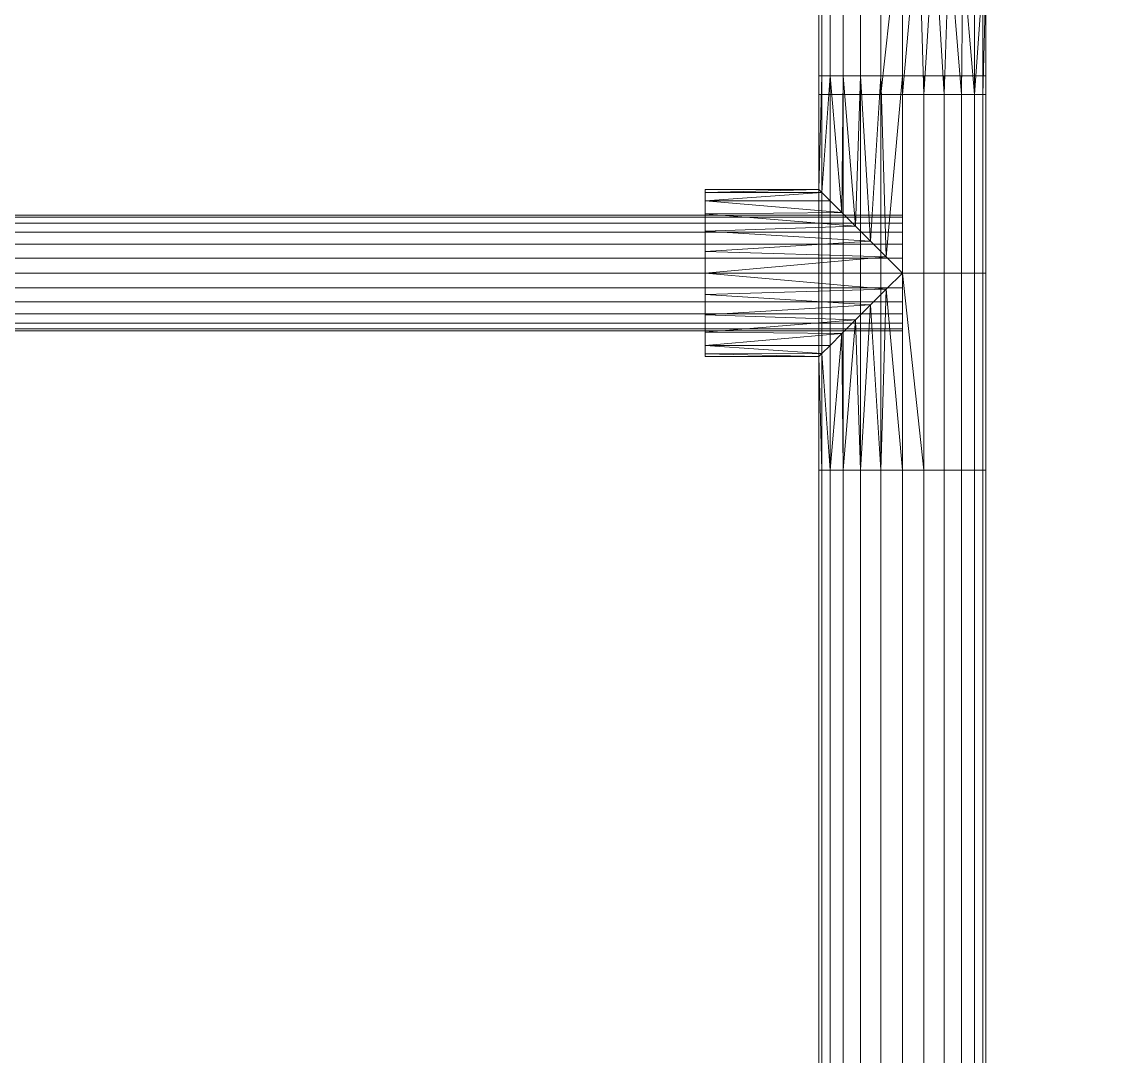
# Model space of a CAD drawing. Header units: inches. Extents: x -3326 to -59, y 8 to 1043.
# Drawn here: x -2759.53 to -2747.26, y 457.45 to 469.22 of the extents above; entities that cross this region are included whole.
import ezdxf

# ---------------------------------------------------------------- set-up
doc = ezdxf.new("R2010")
doc.units = ezdxf.units.IN
doc.header["$MEASUREMENT"] = 0
doc.layers.add('F-SPRN', color=10, linetype='Continuous', lineweight=9)
doc.layers.add('P-PIPE', color=10, linetype='Continuous', lineweight=9)

# ---------------------------------------------------------------- blocks, each defined once
blk = doc.blocks.new('Tee - Welded - Generic - Standard-1125979-05 - Fourth Level')
at = {"layer": 'P-PIPE'}
mesh = blk.add_polyface(dxfattribs=at)
corners = [(-2.244, -0.951), (-2.244, -0.918, 0.246), (-2.244, -0.823, 0.475), (-2.244, -0.672, 0.672), (-2.244, -0.475, 0.823), (-2.244, -0.246, 0.918), (-2.244, 0, 0.951), (-2.244, 0.246, 0.918), (-2.244, 0.475, 0.823), (-2.244, 0.672, 0.672), (-2.244, 0.823, 0.475), (-2.244, 0.918, 0.246), (-2.244, 0.951), (-2.244, 0.918, -0.246), (-2.244, 0.823, -0.475), (-2.244, 0.672, -0.672), (-2.244, 0.475, -0.823), (-2.244, 0.246, -0.918), (-2.244, 0, -0.951), (-2.244, -0.246, -0.918), (-2.244, -0.475, -0.823), (-2.244, -0.672, -0.672), (-2.244, -0.823, -0.475), (-2.244, -0.918, -0.246)]
mesh.append_faces([[corners[k] for k in face] for face in [(10, 0, 7, 9)]], dxfattribs={"vtx0": -1, "vtx1": -1, "vtx2": -1})
mesh.append_faces([[corners[k] for k in face] for face in [(13, 21, 0, 10)]], dxfattribs={"vtx0": -1, "vtx1": -1, "vtx2": -1, "vtx3": -1})
mesh.append_faces([[corners[k] for k in face] for face in [(13, 16, 20, 21), (5, 7, 0, 1)]], dxfattribs={"vtx0": -1, "vtx1": -1, "vtx3": -1})
mesh.append_faces([[corners[k] for k in face] for face in [(4, 5, 3)]], dxfattribs={"vtx1": -1})
mesh.append_faces([[corners[k] for k in face] for face in [(18, 19, 20), (22, 23, 0, 21), (7, 8, 9), (5, 6, 7)]], dxfattribs={"vtx2": -1})
mesh.append_faces([[corners[k] for k in face] for face in [(16, 17, 18, 20), (1, 2, 3, 5)]], dxfattribs={"vtx2": -1, "vtx3": -1})
mesh.append_faces([[corners[k] for k in face] for face in [(13, 14, 15, 16), (10, 11, 12, 13)]], dxfattribs={"vtx3": -1})
mesh = blk.add_polyface(dxfattribs=at)
corners = [(-2.244, 0.951), (-2.244, 0.918, 0.246), (-2.244, 0.823, 0.475), (-2.244, 0.672, 0.672), (-2.244, 0.475, 0.823), (-2.244, 0.246, 0.918), (-2.244, 0, 0.951), (-2.244, -0.246, 0.918), (-2.244, -0.475, 0.823), (-2.244, -0.672, 0.672), (-2.244, -0.823, 0.475), (-2.244, -0.918, 0.246), (-2.244, -0.951), (-0.951, -0.951), (-0.916, -0.916, 0.254), (-0.823, -0.823, 0.476), (-0.69, -0.69, 0.654), (-0.533, -0.533, 0.787), (-0.362, -0.362, 0.879), (-0.183, -0.183, 0.933), (0, 0, 0.951), (0.183, -0.183, 0.933), (0.362, -0.362, 0.879), (0.533, -0.533, 0.787), (0.69, -0.69, 0.654), (0.823, -0.823, 0.476), (0.916, -0.916, 0.254), (0.951, -0.951), (2.244, -0.951), (2.244, -0.918, 0.246), (2.244, -0.823, 0.475), (2.244, -0.672, 0.672), (2.244, -0.475, 0.823), (2.244, -0.246, 0.918), (2.244, 0, 0.951), (2.244, 0.246, 0.918), (2.244, 0.475, 0.823), (2.244, 0.672, 0.672), (2.244, 0.823, 0.475), (2.244, 0.918, 0.246), (2.244, 0.951)]
mesh.append_faces([[corners[k] for k in face] for face in [(13, 11, 12)]], dxfattribs={"vtx0": -1})
mesh.append_faces([[corners[k] for k in face] for face in [(27, 29, 26), (25, 30, 24), (11, 14, 10), (9, 17, 8), (16, 10, 15), (23, 32, 22), (21, 34, 20), (22, 33, 21), (33, 22, 32), (19, 7, 18), (7, 19, 6)]], dxfattribs={"vtx0": -1, "vtx1": -1})
mesh.append_faces([[corners[k] for k in face] for face in [(30, 25, 26), (24, 30, 31), (8, 17, 18), (21, 33, 34), (18, 7, 8), (20, 5, 6)]], dxfattribs={"vtx0": -1, "vtx2": -1})
mesh.append_faces([[corners[k] for k in face] for face in [(20, 34, 35, 5)]], dxfattribs={"vtx0": -1, "vtx2": -1, "vtx3": -1})
mesh.append_faces([[corners[k] for k in face] for face in [(28, 29, 27)]], dxfattribs={"vtx1": -1})
mesh.append_faces([[corners[k] for k in face] for face in [(29, 30, 26), (31, 32, 23), (23, 24, 31), (13, 14, 11), (14, 15, 10), (16, 17, 9), (9, 10, 16), (19, 20, 6)]], dxfattribs={"vtx1": -1, "vtx2": -1})
mesh.append_faces([[corners[k] for k in face] for face in [(38, 39, 1, 2), (36, 37, 3, 4), (37, 38, 2, 3), (35, 36, 4, 5)]], dxfattribs={"vtx1": -1, "vtx3": -1})
mesh.append_faces([[corners[k] for k in face] for face in [(39, 40, 0, 1)]], dxfattribs={"vtx3": -1})
mesh = blk.add_polyface(dxfattribs=at)
corners = [(-2.244, -0.951), (-2.244, -0.918, -0.246), (-2.244, -0.823, -0.475), (-2.244, -0.672, -0.672), (-2.244, -0.475, -0.823), (-2.244, -0.246, -0.918), (-2.244, 0, -0.951), (-2.244, 0.246, -0.918), (-2.244, 0.475, -0.823), (-2.244, 0.672, -0.672), (-2.244, 0.823, -0.475), (-2.244, 0.918, -0.246), (-2.244, 0.951), (2.244, 0.951), (2.244, 0.918, -0.246), (2.244, 0.823, -0.475), (2.244, 0.672, -0.672), (2.244, 0.475, -0.823), (2.244, 0.246, -0.918), (2.244, 0, -0.951), (2.244, -0.246, -0.918), (2.244, -0.475, -0.823), (2.244, -0.672, -0.672), (2.244, -0.823, -0.475), (2.244, -0.918, -0.246), (2.244, -0.951), (0.951, -0.951), (0.916, -0.916, -0.254), (0.823, -0.823, -0.476), (0.69, -0.69, -0.654), (0.533, -0.533, -0.787), (0.362, -0.362, -0.879), (0.183, -0.183, -0.933), (0, 0, -0.951), (-0.183, -0.183, -0.933), (-0.362, -0.362, -0.879), (-0.533, -0.533, -0.787), (-0.69, -0.69, -0.654), (-0.823, -0.823, -0.476), (-0.916, -0.916, -0.254), (-0.951, -0.951)]
mesh.append_faces([[corners[k] for k in face] for face in [(1, 40, 0)]], dxfattribs={"vtx0": -1})
mesh.append_faces([[corners[k] for k in face] for face in [(33, 19, 32), (6, 34, 5), (32, 20, 31), (24, 27, 23), (27, 24, 26), (36, 4, 35), (3, 37, 2), (38, 2, 37), (21, 31, 20)]], dxfattribs={"vtx0": -1, "vtx1": -1})
mesh.append_faces([[corners[k] for k in face] for face in [(35, 4, 5), (6, 33, 34), (23, 28, 29), (29, 22, 23), (21, 30, 31), (23, 27, 28), (36, 3, 4), (3, 36, 37), (39, 1, 2)]], dxfattribs={"vtx0": -1, "vtx2": -1})
mesh.append_faces([[corners[k] for k in face] for face in [(19, 20, 32), (34, 35, 5), (6, 7, 33), (21, 22, 30), (29, 30, 22), (39, 40, 1), (38, 39, 2)]], dxfattribs={"vtx1": -1, "vtx2": -1})
mesh.append_faces([[corners[k] for k in face] for face in [(18, 19, 33, 7)]], dxfattribs={"vtx1": -1, "vtx2": -1, "vtx3": -1})
mesh.append_faces([[corners[k] for k in face] for face in [(15, 16, 9, 10), (14, 15, 10, 11), (16, 17, 8, 9), (17, 18, 7, 8)]], dxfattribs={"vtx1": -1, "vtx3": -1})
mesh.append_faces([[corners[k] for k in face] for face in [(12, 13, 14, 11), (24, 25, 26)]], dxfattribs={"vtx2": -1})
mesh = blk.add_polyface(dxfattribs=at)
corners = [(2.244, -0.951), (2.244, -0.918, -0.246), (2.244, -0.823, -0.475), (2.244, -0.672, -0.672), (2.244, -0.475, -0.823), (2.244, -0.246, -0.918), (2.244, 0, -0.951), (2.244, 0.246, -0.918), (2.244, 0.475, -0.823), (2.244, 0.672, -0.672), (2.244, 0.823, -0.475), (2.244, 0.918, -0.246), (2.244, 0.951), (2.244, 0.918, 0.246), (2.244, 0.823, 0.475), (2.244, 0.672, 0.672), (2.244, 0.475, 0.823), (2.244, 0.246, 0.918), (2.244, 0, 0.951), (2.244, -0.246, 0.918), (2.244, -0.475, 0.823), (2.244, -0.672, 0.672), (2.244, -0.823, 0.475), (2.244, -0.918, 0.246)]
mesh.append_faces([[corners[k] for k in face] for face in [(21, 19, 20)]], dxfattribs={"vtx0": -1})
mesh.append_faces([[corners[k] for k in face] for face in [(19, 23, 17, 18)]], dxfattribs={"vtx0": -1, "vtx1": -1})
mesh.append_faces([[corners[k] for k in face] for face in [(4, 8, 11, 3), (0, 3, 11, 23)]], dxfattribs={"vtx0": -1, "vtx1": -1, "vtx2": -1})
mesh.append_faces([[corners[k] for k in face] for face in [(11, 14, 17, 23)]], dxfattribs={"vtx0": -1, "vtx1": -1, "vtx2": -1, "vtx3": -1})
mesh.append_faces([[corners[k] for k in face] for face in [(9, 10, 11, 8), (4, 5, 6), (12, 13, 14, 11), (15, 16, 17, 14)]], dxfattribs={"vtx2": -1})
mesh.append_faces([[corners[k] for k in face] for face in [(6, 7, 8, 4), (21, 22, 23, 19)]], dxfattribs={"vtx2": -1, "vtx3": -1})
mesh.append_faces([[corners[k] for k in face] for face in [(0, 1, 2, 3)]], dxfattribs={"vtx3": -1})
mesh = blk.add_polyface(dxfattribs=at)
corners = [(-0.951, -2.244), (-0.918, -2.244, 0.246), (-0.823, -2.244, 0.475), (-0.672, -2.244, 0.672), (-0.475, -2.244, 0.823), (-0.246, -2.244, 0.918), (0, -2.244, 0.951), (0.246, -2.244, 0.918), (0.475, -2.244, 0.823), (0.672, -2.244, 0.672), (0.823, -2.244, 0.475), (0.918, -2.244, 0.246), (0.951, -2.244), (0.951, -0.951), (0.916, -0.916, 0.254), (0.823, -0.823, 0.476), (0.69, -0.69, 0.654), (0.533, -0.533, 0.787), (0.362, -0.362, 0.879), (0.183, -0.183, 0.933), (0, 0, 0.951), (-0.183, -0.183, 0.933), (-0.362, -0.362, 0.879), (-0.533, -0.533, 0.787), (-0.69, -0.69, 0.654), (-0.823, -0.823, 0.476), (-0.916, -0.916, 0.254), (-0.951, -0.951)]
mesh.append_faces([[corners[k] for k in face] for face in [(13, 11, 12)]], dxfattribs={"vtx0": -1})
mesh.append_faces([[corners[k] for k in face] for face in [(22, 5, 21), (24, 3, 23), (8, 18, 7), (17, 9, 16)]], dxfattribs={"vtx0": -1, "vtx1": -1})
mesh.append_faces([[corners[k] for k in face] for face in [(24, 2, 3), (26, 1, 2), (22, 4, 5), (6, 20, 21), (21, 5, 6), (19, 6, 7), (16, 9, 10), (17, 8, 9), (6, 19, 20)]], dxfattribs={"vtx0": -1, "vtx2": -1})
mesh.append_faces([[corners[k] for k in face] for face in [(26, 27, 1), (3, 4, 23), (25, 26, 2), (24, 25, 2), (22, 23, 4), (10, 11, 14), (18, 19, 7), (17, 18, 8), (13, 14, 11), (15, 16, 10), (14, 15, 10)]], dxfattribs={"vtx1": -1, "vtx2": -1})
mesh.append_faces([[corners[k] for k in face] for face in [(27, 0, 1)]], dxfattribs={"vtx2": -1})
mesh = blk.add_polyface(dxfattribs=at)
corners = [(0.951, -2.244), (0.918, -2.244, -0.246), (0.823, -2.244, -0.475), (0.672, -2.244, -0.672), (0.475, -2.244, -0.823), (0.246, -2.244, -0.918), (0, -2.244, -0.951), (-0.246, -2.244, -0.918), (-0.475, -2.244, -0.823), (-0.672, -2.244, -0.672), (-0.823, -2.244, -0.475), (-0.918, -2.244, -0.246), (-0.951, -2.244), (-0.951, -0.951), (-0.916, -0.916, -0.254), (-0.823, -0.823, -0.476), (-0.69, -0.69, -0.654), (-0.533, -0.533, -0.787), (-0.362, -0.362, -0.879), (-0.183, -0.183, -0.933), (0, 0, -0.951), (0.183, -0.183, -0.933), (0.362, -0.362, -0.879), (0.533, -0.533, -0.787), (0.69, -0.69, -0.654), (0.823, -0.823, -0.476), (0.916, -0.916, -0.254), (0.951, -0.951)]
mesh.append_faces([[corners[k] for k in face] for face in [(13, 11, 12)]], dxfattribs={"vtx0": -1})
mesh.append_faces([[corners[k] for k in face] for face in [(22, 5, 21), (24, 3, 23), (8, 18, 7), (17, 9, 16)]], dxfattribs={"vtx0": -1, "vtx1": -1})
mesh.append_faces([[corners[k] for k in face] for face in [(24, 2, 3), (26, 1, 2), (22, 4, 5), (6, 20, 21), (21, 5, 6), (19, 6, 7), (16, 9, 10), (17, 8, 9), (6, 19, 20)]], dxfattribs={"vtx0": -1, "vtx2": -1})
mesh.append_faces([[corners[k] for k in face] for face in [(0, 1, 27)]], dxfattribs={"vtx1": -1})
mesh.append_faces([[corners[k] for k in face] for face in [(26, 27, 1), (3, 4, 23), (25, 26, 2), (24, 25, 2), (22, 23, 4), (10, 11, 14), (18, 19, 7), (17, 18, 8), (13, 14, 11), (15, 16, 10), (14, 15, 10)]], dxfattribs={"vtx1": -1, "vtx2": -1})
mesh = blk.add_polyface(dxfattribs=at)
corners = [(-0.951, -2.244), (-0.918, -2.244, -0.246), (-0.823, -2.244, -0.475), (-0.672, -2.244, -0.672), (-0.475, -2.244, -0.823), (-0.246, -2.244, -0.918), (0, -2.244, -0.951), (0.246, -2.244, -0.918), (0.475, -2.244, -0.823), (0.672, -2.244, -0.672), (0.823, -2.244, -0.475), (0.918, -2.244, -0.246), (0.951, -2.244), (0.918, -2.244, 0.246), (0.823, -2.244, 0.475), (0.672, -2.244, 0.672), (0.475, -2.244, 0.823), (0.246, -2.244, 0.918), (0, -2.244, 0.951), (-0.246, -2.244, 0.918), (-0.475, -2.244, 0.823), (-0.672, -2.244, 0.672), (-0.823, -2.244, 0.475), (-0.918, -2.244, 0.246)]
mesh.append_faces([[corners[k] for k in face] for face in [(6, 4, 5), (21, 19, 20)]], dxfattribs={"vtx0": -1})
mesh.append_faces([[corners[k] for k in face] for face in [(23, 6, 11, 14), (23, 14, 17, 19)]], dxfattribs={"vtx0": -1, "vtx1": -1, "vtx2": -1, "vtx3": -1})
mesh.append_faces([[corners[k] for k in face] for face in [(6, 23, 3, 4)]], dxfattribs={"vtx0": -1, "vtx1": -1, "vtx3": -1})
mesh.append_faces([[corners[k] for k in face] for face in [(3, 23, 0)]], dxfattribs={"vtx0": -1, "vtx2": -1})
mesh.append_faces([[corners[k] for k in face] for face in [(16, 17, 14, 15)]], dxfattribs={"vtx1": -1})
mesh.append_faces([[corners[k] for k in face] for face in [(12, 13, 14, 11), (17, 18, 19)]], dxfattribs={"vtx2": -1})
mesh.append_faces([[corners[k] for k in face] for face in [(9, 10, 11, 6), (21, 22, 23, 19)]], dxfattribs={"vtx2": -1, "vtx3": -1})
mesh.append_faces([[corners[k] for k in face] for face in [(6, 7, 8, 9), (0, 1, 2, 3)]], dxfattribs={"vtx3": -1})

msp = doc.modelspace()

# ---------------------------------------------------------------- linework, layer by layer
at = {"layer": 'F-SPRN', "color": 1}
for p, q in [((-2749.5, 468.391, 964), (-2749.5, 472.879, 964)), ((-2749.5, 464.117, 964), (-2749.5, 468.605, 964)), ((-2749.5, 468.391, 964), (-2749.5, 466.361, 964)), ((-2749.5, 468.391, 964), (-2749.5, 466.361, 964)), ((-2794.973, 466.361, 964), (-2749.5, 466.361, 964)), ((-2794.973, 466.361, 964), (-2749.5, 466.361, 964)), ((-2751.744, 466.361, 964), (-2749.5, 466.361, 964)), ((-2749.5, 466.361, 964), (-2749.5, 438.379, 964)), ((-2749.5, 466.361, 964), (-2749.5, 438.379, 964))]:
    msp.add_line(p, q, dxfattribs=at)

# ---------------------------------------------------------------- block references
at = {"layer": 'F-SPRN', "color": 1, "rotation": 90}
msp.add_blockref('Tee - Welded - Generic - Standard-1125979-05 - Fourth Level', (-2749.5, 470.635, 964), dxfattribs=at)
at = {"layer": 'F-SPRN', "color": 1, "extrusion": (0, 0, -1), "rotation": 90}
msp.add_blockref('Tee - Welded - Generic - Standard-1125979-05 - Fourth Level', (2749.5, 466.361, -964), dxfattribs=at)

# ---------------------------------------------------------------- meshes
at = {"layer": 'F-SPRN', "color": 1}
mesh = msp.add_polyface(dxfattribs=at)
corners = [(-2750.45, 468.391, 964), (-2750.418, 468.391, 964.246), (-2750.323, 468.391, 964.475), (-2750.172, 468.391, 964.672), (-2749.975, 468.391, 964.823), (-2749.746, 468.391, 964.918), (-2749.5, 468.391, 964.95), (-2749.254, 468.391, 964.918), (-2749.025, 468.391, 964.823), (-2748.828, 468.391, 964.672), (-2748.677, 468.391, 964.475), (-2748.582, 468.391, 964.246), (-2748.55, 468.391, 964), (-2748.582, 468.391, 963.754), (-2748.677, 468.391, 963.525), (-2748.828, 468.391, 963.328), (-2749.025, 468.391, 963.177), (-2749.254, 468.391, 963.082), (-2749.5, 468.391, 963.05), (-2749.746, 468.391, 963.082), (-2749.975, 468.391, 963.177), (-2750.172, 468.391, 963.328), (-2750.323, 468.391, 963.525), (-2750.418, 468.391, 963.754)]
mesh.append_faces([[corners[k] for k in face] for face in [(18, 16, 17)]], dxfattribs={"vtx0": -1, "color": 1})
mesh.append_faces([[corners[k] for k in face] for face in [(9, 4, 8)]], dxfattribs={"vtx0": -1, "vtx1": -1, "color": 1})
mesh.append_faces([[corners[k] for k in face] for face in [(21, 9, 15, 16)]], dxfattribs={"vtx0": -1, "vtx1": -1, "vtx3": -1, "color": 1})
mesh.append_faces([[corners[k] for k in face] for face in [(5, 6, 4), (14, 15, 13)]], dxfattribs={"vtx1": -1, "color": 1})
mesh.append_faces([[corners[k] for k in face] for face in [(3, 4, 9, 21), (20, 21, 16, 18)]], dxfattribs={"vtx1": -1, "vtx2": -1, "vtx3": -1, "color": 1})
mesh.append_faces([[corners[k] for k in face] for face in [(23, 0, 1), (18, 19, 20)]], dxfattribs={"vtx2": -1, "color": 1})
mesh.append_faces([[corners[k] for k in face] for face in [(1, 2, 3, 23), (6, 7, 8, 4), (9, 10, 11, 15), (21, 22, 23, 3), (11, 12, 13, 15)]], dxfattribs={"vtx2": -1, "vtx3": -1, "color": 1})
mesh = msp.add_polyface(dxfattribs=at)
corners = [(-2749.5, 468.391, 964.95), (-2749.746, 468.391, 964.918), (-2749.975, 468.391, 964.823), (-2750.172, 468.391, 964.672), (-2750.323, 468.391, 964.475), (-2750.418, 468.391, 964.246), (-2750.45, 468.391, 964), (-2750.45, 466.361, 964), (-2750.418, 466.361, 964.246), (-2750.323, 466.361, 964.475), (-2750.172, 466.361, 964.672), (-2749.975, 466.361, 964.823), (-2749.746, 466.361, 964.918), (-2749.5, 466.361, 964.95)]
mesh.append_faces([[corners[k] for k in face] for face in [(8, 9, 4, 5), (3, 4, 9, 10), (11, 12, 1, 2), (2, 3, 10, 11)]], dxfattribs={"vtx1": -1, "vtx3": -1, "color": 1})
mesh.append_faces([[corners[k] for k in face] for face in [(6, 7, 8, 5)]], dxfattribs={"vtx2": -1, "color": 1})
mesh.append_faces([[corners[k] for k in face] for face in [(12, 13, 0, 1)]], dxfattribs={"vtx3": -1, "color": 1})
mesh = msp.add_polyface(dxfattribs=at)
corners = [(-2750.45, 468.391, 964), (-2750.418, 468.391, 963.754), (-2750.323, 468.391, 963.525), (-2750.172, 468.391, 963.328), (-2749.975, 468.391, 963.177), (-2749.746, 468.391, 963.082), (-2749.5, 468.391, 963.05), (-2749.5, 466.361, 963.05), (-2749.746, 466.361, 963.082), (-2749.975, 466.361, 963.177), (-2750.172, 466.361, 963.328), (-2750.323, 466.361, 963.525), (-2750.418, 466.361, 963.754), (-2750.45, 466.361, 964)]
mesh.append_faces([[corners[k] for k in face] for face in [(7, 8, 5, 6)]], dxfattribs={"vtx1": -1, "color": 1})
mesh.append_faces([[corners[k] for k in face] for face in [(8, 9, 4, 5), (3, 4, 9, 10), (11, 12, 1, 2), (2, 3, 10, 11)]], dxfattribs={"vtx1": -1, "vtx3": -1, "color": 1})
mesh.append_faces([[corners[k] for k in face] for face in [(12, 13, 0, 1)]], dxfattribs={"vtx3": -1, "color": 1})
mesh = msp.add_polyface(dxfattribs=at)
corners = [(-2748.55, 468.391, 964), (-2748.582, 468.391, 964.246), (-2748.677, 468.391, 964.475), (-2748.828, 468.391, 964.672), (-2749.025, 468.391, 964.823), (-2749.254, 468.391, 964.918), (-2749.5, 468.391, 964.95), (-2749.5, 466.361, 964.95), (-2749.254, 466.361, 964.918), (-2749.025, 466.361, 964.823), (-2748.828, 466.361, 964.672), (-2748.677, 466.361, 964.475), (-2748.582, 466.361, 964.246), (-2748.55, 466.361, 964)]
mesh.append_faces([[corners[k] for k in face] for face in [(7, 8, 5, 6)]], dxfattribs={"vtx1": -1, "color": 1})
mesh.append_faces([[corners[k] for k in face] for face in [(8, 9, 4, 5), (3, 4, 9, 10), (11, 12, 1, 2), (2, 3, 10, 11)]], dxfattribs={"vtx1": -1, "vtx3": -1, "color": 1})
mesh.append_faces([[corners[k] for k in face] for face in [(12, 13, 0, 1)]], dxfattribs={"vtx3": -1, "color": 1})
mesh = msp.add_polyface(dxfattribs=at)
corners = [(-2749.5, 468.391, 963.05), (-2749.254, 468.391, 963.082), (-2749.025, 468.391, 963.177), (-2748.828, 468.391, 963.328), (-2748.677, 468.391, 963.525), (-2748.582, 468.391, 963.754), (-2748.55, 468.391, 964), (-2748.55, 466.361, 964), (-2748.582, 466.361, 963.754), (-2748.677, 466.361, 963.525), (-2748.828, 466.361, 963.328), (-2749.025, 466.361, 963.177), (-2749.254, 466.361, 963.082), (-2749.5, 466.361, 963.05)]
mesh.append_faces([[corners[k] for k in face] for face in [(7, 8, 5, 6)]], dxfattribs={"vtx1": -1, "color": 1})
mesh.append_faces([[corners[k] for k in face] for face in [(8, 9, 4, 5), (3, 4, 9, 10), (11, 12, 1, 2), (2, 3, 10, 11)]], dxfattribs={"vtx1": -1, "vtx3": -1, "color": 1})
mesh.append_faces([[corners[k] for k in face] for face in [(12, 13, 0, 1)]], dxfattribs={"vtx3": -1, "color": 1})
mesh = msp.add_polyface(dxfattribs=at)
corners = [(-2794.973, 467.018, 964), (-2794.973, 466.996, 964.17), (-2794.973, 466.93, 964.329), (-2794.973, 466.826, 964.465), (-2794.973, 466.689, 964.569), (-2794.973, 466.531, 964.635), (-2794.973, 466.361, 964.657), (-2749.5, 466.361, 964.657), (-2749.5, 466.531, 964.635), (-2749.5, 466.689, 964.569), (-2749.5, 466.826, 964.465), (-2749.5, 466.93, 964.329), (-2749.5, 466.996, 964.17), (-2749.5, 467.018, 964)]
mesh.append_faces([[corners[k] for k in face] for face in [(7, 8, 5, 6)]], dxfattribs={"vtx1": -1, "color": 1})
mesh.append_faces([[corners[k] for k in face] for face in [(8, 9, 4, 5), (3, 4, 9, 10), (11, 12, 1, 2), (2, 3, 10, 11)]], dxfattribs={"vtx1": -1, "vtx3": -1, "color": 1})
mesh.append_faces([[corners[k] for k in face] for face in [(12, 13, 0, 1)]], dxfattribs={"vtx3": -1, "color": 1})
mesh = msp.add_polyface(dxfattribs=at)
corners = [(-2794.973, 466.361, 963.342), (-2794.973, 466.531, 963.365), (-2794.973, 466.689, 963.431), (-2794.973, 466.826, 963.535), (-2794.973, 466.93, 963.671), (-2794.973, 466.996, 963.83), (-2794.973, 467.018, 964), (-2749.5, 467.018, 964), (-2749.5, 466.996, 963.83), (-2749.5, 466.93, 963.671), (-2749.5, 466.826, 963.535), (-2749.5, 466.689, 963.431), (-2749.5, 466.531, 963.365), (-2749.5, 466.361, 963.342)]
mesh.append_faces([[corners[k] for k in face] for face in [(7, 8, 5, 6)]], dxfattribs={"vtx1": -1, "color": 1})
mesh.append_faces([[corners[k] for k in face] for face in [(8, 9, 4, 5), (3, 4, 9, 10), (11, 12, 1, 2), (2, 3, 10, 11)]], dxfattribs={"vtx1": -1, "vtx3": -1, "color": 1})
mesh.append_faces([[corners[k] for k in face] for face in [(12, 13, 0, 1)]], dxfattribs={"vtx3": -1, "color": 1})
mesh = msp.add_polyface(dxfattribs=at)
corners = [(-2749.5, 465.703, 964), (-2749.5, 465.726, 963.83), (-2749.5, 465.791, 963.671), (-2749.5, 465.896, 963.535), (-2749.5, 466.032, 963.431), (-2749.5, 466.191, 963.365), (-2749.5, 466.361, 963.342), (-2749.5, 466.531, 963.365), (-2749.5, 466.689, 963.431), (-2749.5, 466.826, 963.535), (-2749.5, 466.93, 963.671), (-2749.5, 466.996, 963.83), (-2749.5, 467.018, 964), (-2749.5, 466.996, 964.17), (-2749.5, 466.93, 964.329), (-2749.5, 466.826, 964.465), (-2749.5, 466.689, 964.569), (-2749.5, 466.531, 964.635), (-2749.5, 466.361, 964.657), (-2749.5, 466.191, 964.635), (-2749.5, 466.032, 964.569), (-2749.5, 465.896, 964.465), (-2749.5, 465.791, 964.329), (-2749.5, 465.726, 964.17)]
mesh.append_faces([[corners[k] for k in face] for face in [(23, 21, 22)]], dxfattribs={"vtx0": -1, "color": 1})
mesh.append_faces([[corners[k] for k in face] for face in [(5, 9, 3, 4), (11, 13, 9, 10)]], dxfattribs={"vtx0": -1, "vtx1": -1, "color": 1})
mesh.append_faces([[corners[k] for k in face] for face in [(13, 16, 21)]], dxfattribs={"vtx0": -1, "vtx1": -1, "vtx2": -1, "color": 1})
mesh.append_faces([[corners[k] for k in face] for face in [(21, 3, 9, 13)]], dxfattribs={"vtx0": -1, "vtx1": -1, "vtx2": -1, "vtx3": -1, "color": 1})
mesh.append_faces([[corners[k] for k in face] for face in [(12, 13, 11)]], dxfattribs={"vtx1": -1, "color": 1})
mesh.append_faces([[corners[k] for k in face] for face in [(7, 8, 9), (17, 18, 19, 16), (14, 15, 16, 13)]], dxfattribs={"vtx2": -1, "color": 1})
mesh.append_faces([[corners[k] for k in face] for face in [(1, 2, 3, 21), (23, 0, 1, 21), (19, 20, 21, 16), (5, 6, 7, 9)]], dxfattribs={"vtx2": -1, "vtx3": -1, "color": 1})
mesh = msp.add_polyface(dxfattribs=at)
corners = [(-2794.973, 466.361, 964.657), (-2794.973, 466.191, 964.635), (-2794.973, 466.032, 964.569), (-2794.973, 465.896, 964.465), (-2794.973, 465.791, 964.329), (-2794.973, 465.726, 964.17), (-2794.973, 465.703, 964), (-2749.5, 465.703, 964), (-2749.5, 465.726, 964.17), (-2749.5, 465.791, 964.329), (-2749.5, 465.896, 964.465), (-2749.5, 466.032, 964.569), (-2749.5, 466.191, 964.635), (-2749.5, 466.361, 964.657)]
mesh.append_faces([[corners[k] for k in face] for face in [(8, 9, 4, 5), (3, 4, 9, 10), (11, 12, 1, 2), (2, 3, 10, 11)]], dxfattribs={"vtx1": -1, "vtx3": -1, "color": 1})
mesh.append_faces([[corners[k] for k in face] for face in [(6, 7, 8, 5)]], dxfattribs={"vtx2": -1, "color": 1})
mesh.append_faces([[corners[k] for k in face] for face in [(12, 13, 0, 1)]], dxfattribs={"vtx3": -1, "color": 1})
mesh = msp.add_polyface(dxfattribs=at)
corners = [(-2794.973, 465.703, 964), (-2794.973, 465.726, 963.83), (-2794.973, 465.791, 963.671), (-2794.973, 465.896, 963.535), (-2794.973, 466.032, 963.431), (-2794.973, 466.191, 963.365), (-2794.973, 466.361, 963.342), (-2749.5, 466.361, 963.342), (-2749.5, 466.191, 963.365), (-2749.5, 466.032, 963.431), (-2749.5, 465.896, 963.535), (-2749.5, 465.791, 963.671), (-2749.5, 465.726, 963.83), (-2749.5, 465.703, 964)]
mesh.append_faces([[corners[k] for k in face] for face in [(7, 8, 5, 6)]], dxfattribs={"vtx1": -1, "color": 1})
mesh.append_faces([[corners[k] for k in face] for face in [(8, 9, 4, 5), (3, 4, 9, 10), (11, 12, 1, 2), (2, 3, 10, 11)]], dxfattribs={"vtx1": -1, "vtx3": -1, "color": 1})
mesh.append_faces([[corners[k] for k in face] for face in [(12, 13, 0, 1)]], dxfattribs={"vtx3": -1, "color": 1})
mesh = msp.add_polyface(dxfattribs=at)
corners = [(-2750.45, 466.361, 964), (-2750.418, 466.361, 963.754), (-2750.323, 466.361, 963.525), (-2750.172, 466.361, 963.328), (-2749.975, 466.361, 963.177), (-2749.746, 466.361, 963.082), (-2749.5, 466.361, 963.05), (-2749.254, 466.361, 963.082), (-2749.025, 466.361, 963.177), (-2748.828, 466.361, 963.328), (-2748.677, 466.361, 963.525), (-2748.582, 466.361, 963.754), (-2748.55, 466.361, 964), (-2748.582, 466.361, 964.246), (-2748.677, 466.361, 964.475), (-2748.828, 466.361, 964.672), (-2749.025, 466.361, 964.823), (-2749.254, 466.361, 964.918), (-2749.5, 466.361, 964.95), (-2749.746, 466.361, 964.918), (-2749.975, 466.361, 964.823), (-2750.172, 466.361, 964.672), (-2750.323, 466.361, 964.475), (-2750.418, 466.361, 964.246)]
mesh.append_faces([[corners[k] for k in face] for face in [(18, 16, 17)]], dxfattribs={"vtx0": -1, "color": 1})
mesh.append_faces([[corners[k] for k in face] for face in [(16, 20, 15)]], dxfattribs={"vtx0": -1, "vtx1": -1, "color": 1})
mesh.append_faces([[corners[k] for k in face] for face in [(3, 9, 15)]], dxfattribs={"vtx0": -1, "vtx1": -1, "vtx2": -1, "color": 1})
mesh.append_faces([[corners[k] for k in face] for face in [(15, 20, 21, 3)]], dxfattribs={"vtx0": -1, "vtx2": -1, "vtx3": -1, "color": 1})
mesh.append_faces([[corners[k] for k in face] for face in [(12, 13, 11), (7, 8, 6)]], dxfattribs={"vtx1": -1, "color": 1})
mesh.append_faces([[corners[k] for k in face] for face in [(3, 4, 8, 9)]], dxfattribs={"vtx1": -1, "vtx3": -1, "color": 1})
mesh.append_faces([[corners[k] for k in face] for face in [(23, 0, 1)]], dxfattribs={"vtx2": -1, "color": 1})
mesh.append_faces([[corners[k] for k in face] for face in [(18, 19, 20, 16), (21, 22, 23, 1), (13, 14, 15, 9), (1, 2, 3, 21), (4, 5, 6, 8), (9, 10, 11, 13)]], dxfattribs={"vtx2": -1, "vtx3": -1, "color": 1})
mesh = msp.add_polyface(dxfattribs=at)
corners = [(-2750.45, 466.361, 964), (-2750.418, 466.361, 964.246), (-2750.323, 466.361, 964.475), (-2750.172, 466.361, 964.672), (-2749.975, 466.361, 964.823), (-2749.746, 466.361, 964.918), (-2749.5, 466.361, 964.95), (-2749.254, 466.361, 964.918), (-2749.025, 466.361, 964.823), (-2748.828, 466.361, 964.672), (-2748.677, 466.361, 964.475), (-2748.582, 466.361, 964.246), (-2748.55, 466.361, 964), (-2748.582, 466.361, 963.754), (-2748.677, 466.361, 963.525), (-2748.828, 466.361, 963.328), (-2749.025, 466.361, 963.177), (-2749.254, 466.361, 963.082), (-2749.5, 466.361, 963.05), (-2749.746, 466.361, 963.082), (-2749.975, 466.361, 963.177), (-2750.172, 466.361, 963.328), (-2750.323, 466.361, 963.525), (-2750.418, 466.361, 963.754)]
mesh.append_faces([[corners[k] for k in face] for face in [(18, 16, 17)]], dxfattribs={"vtx0": -1, "color": 1})
mesh.append_faces([[corners[k] for k in face] for face in [(9, 4, 8)]], dxfattribs={"vtx0": -1, "vtx1": -1, "color": 1})
mesh.append_faces([[corners[k] for k in face] for face in [(21, 9, 15, 16)]], dxfattribs={"vtx0": -1, "vtx1": -1, "vtx3": -1, "color": 1})
mesh.append_faces([[corners[k] for k in face] for face in [(5, 6, 4), (14, 15, 13)]], dxfattribs={"vtx1": -1, "color": 1})
mesh.append_faces([[corners[k] for k in face] for face in [(3, 4, 9, 21), (20, 21, 16, 18)]], dxfattribs={"vtx1": -1, "vtx2": -1, "vtx3": -1, "color": 1})
mesh.append_faces([[corners[k] for k in face] for face in [(23, 0, 1), (18, 19, 20)]], dxfattribs={"vtx2": -1, "color": 1})
mesh.append_faces([[corners[k] for k in face] for face in [(1, 2, 3, 23), (6, 7, 8, 4), (9, 10, 11, 15), (21, 22, 23, 3), (11, 12, 13, 15)]], dxfattribs={"vtx2": -1, "vtx3": -1, "color": 1})
mesh = msp.add_polyface(dxfattribs=at)
corners = [(-2749.5, 466.361, 964.95), (-2749.746, 466.361, 964.918), (-2749.975, 466.361, 964.823), (-2750.172, 466.361, 964.672), (-2750.323, 466.361, 964.475), (-2750.418, 466.361, 964.246), (-2750.45, 466.361, 964), (-2750.45, 438.379, 964), (-2750.418, 438.379, 964.246), (-2750.323, 438.379, 964.475), (-2750.172, 438.379, 964.672), (-2749.975, 438.379, 964.823), (-2749.746, 438.379, 964.918), (-2749.5, 438.379, 964.95)]
mesh.append_faces([[corners[k] for k in face] for face in [(8, 9, 4, 5), (3, 4, 9, 10), (11, 12, 1, 2), (2, 3, 10, 11)]], dxfattribs={"vtx1": -1, "vtx3": -1, "color": 1})
mesh.append_faces([[corners[k] for k in face] for face in [(6, 7, 8, 5)]], dxfattribs={"vtx2": -1, "color": 1})
mesh.append_faces([[corners[k] for k in face] for face in [(12, 13, 0, 1)]], dxfattribs={"vtx3": -1, "color": 1})
mesh = msp.add_polyface(dxfattribs=at)
corners = [(-2750.45, 466.361, 964), (-2750.418, 466.361, 963.754), (-2750.323, 466.361, 963.525), (-2750.172, 466.361, 963.328), (-2749.975, 466.361, 963.177), (-2749.746, 466.361, 963.082), (-2749.5, 466.361, 963.05), (-2749.5, 438.379, 963.05), (-2749.746, 438.379, 963.082), (-2749.975, 438.379, 963.177), (-2750.172, 438.379, 963.328), (-2750.323, 438.379, 963.525), (-2750.418, 438.379, 963.754), (-2750.45, 438.379, 964)]
mesh.append_faces([[corners[k] for k in face] for face in [(7, 8, 5, 6)]], dxfattribs={"vtx1": -1, "color": 1})
mesh.append_faces([[corners[k] for k in face] for face in [(8, 9, 4, 5), (3, 4, 9, 10), (11, 12, 1, 2), (2, 3, 10, 11)]], dxfattribs={"vtx1": -1, "vtx3": -1, "color": 1})
mesh.append_faces([[corners[k] for k in face] for face in [(12, 13, 0, 1)]], dxfattribs={"vtx3": -1, "color": 1})
mesh = msp.add_polyface(dxfattribs=at)
corners = [(-2748.55, 466.361, 964), (-2748.582, 466.361, 964.246), (-2748.677, 466.361, 964.475), (-2748.828, 466.361, 964.672), (-2749.025, 466.361, 964.823), (-2749.254, 466.361, 964.918), (-2749.5, 466.361, 964.95), (-2749.5, 438.379, 964.95), (-2749.254, 438.379, 964.918), (-2749.025, 438.379, 964.823), (-2748.828, 438.379, 964.672), (-2748.677, 438.379, 964.475), (-2748.582, 438.379, 964.246), (-2748.55, 438.379, 964)]
mesh.append_faces([[corners[k] for k in face] for face in [(7, 8, 5, 6)]], dxfattribs={"vtx1": -1, "color": 1})
mesh.append_faces([[corners[k] for k in face] for face in [(8, 9, 4, 5), (3, 4, 9, 10), (11, 12, 1, 2), (2, 3, 10, 11)]], dxfattribs={"vtx1": -1, "vtx3": -1, "color": 1})
mesh.append_faces([[corners[k] for k in face] for face in [(12, 13, 0, 1)]], dxfattribs={"vtx3": -1, "color": 1})
mesh = msp.add_polyface(dxfattribs=at)
corners = [(-2749.5, 466.361, 963.05), (-2749.254, 466.361, 963.082), (-2749.025, 466.361, 963.177), (-2748.828, 466.361, 963.328), (-2748.677, 466.361, 963.525), (-2748.582, 466.361, 963.754), (-2748.55, 466.361, 964), (-2748.55, 438.379, 964), (-2748.582, 438.379, 963.754), (-2748.677, 438.379, 963.525), (-2748.828, 438.379, 963.328), (-2749.025, 438.379, 963.177), (-2749.254, 438.379, 963.082), (-2749.5, 438.379, 963.05)]
mesh.append_faces([[corners[k] for k in face] for face in [(7, 8, 5, 6)]], dxfattribs={"vtx1": -1, "color": 1})
mesh.append_faces([[corners[k] for k in face] for face in [(8, 9, 4, 5), (3, 4, 9, 10), (11, 12, 1, 2), (2, 3, 10, 11)]], dxfattribs={"vtx1": -1, "vtx3": -1, "color": 1})
mesh.append_faces([[corners[k] for k in face] for face in [(12, 13, 0, 1)]], dxfattribs={"vtx3": -1, "color": 1})

doc.saveas('drawing.dxf')
